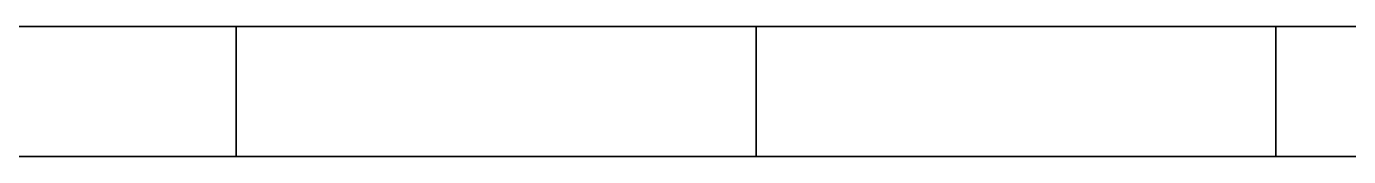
# Model space of a CAD drawing. Extents: x 0 to 297, y 0 to 210.
# Drawn here: x 164.47 to 189.9, y 7.5 to 10 of the extents above; entities that cross this region are included whole.
import ezdxf

# ---------------------------------------------------------------- set-up
doc = ezdxf.new("R2010")
doc.units = 0

msp = doc.modelspace()

# ---------------------------------------------------------------- linework, layer by layer
at = {"color": 7, "lineweight": 35}
for p, q in [((10, 10), (287, 10)), ((97, 10), (287, 10)), ((98.5, 7.5), (198.5, 7.5))]:
    msp.add_line(p, q, dxfattribs=at)
at = {"color": 7, "lineweight": 35, "ltscale": 0.0625}
for p, q in [((168.5, 10), (168.5, 7.5)), ((178.5, 10), (178.5, 7.5)), ((188.5, 10), (188.5, 7.5))]:
    msp.add_line(p, q, dxfattribs=at)

doc.saveas('drawing.dxf')
